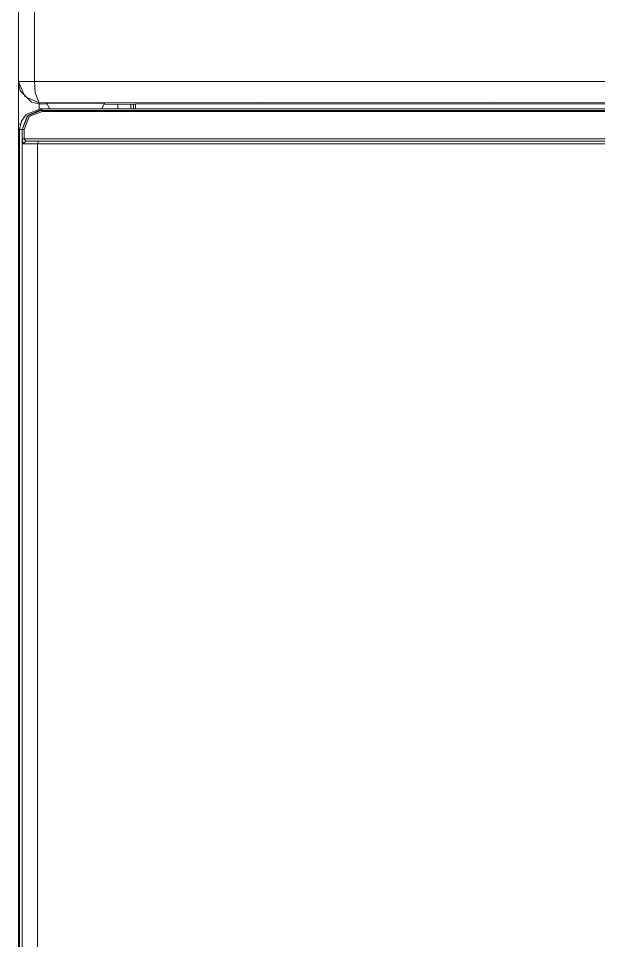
# Model space of a CAD drawing. Header units: millimetres. Extents: x 33157 to 59611, y -29750 to 1750.
# Drawn here: x 53368.53 to 53390.89, y -4448.51 to -4412.97 of the extents above; entities that cross this region are included whole.
import ezdxf

# ---------------------------------------------------------------- set-up
doc = ezdxf.new("R2010")
doc.units = ezdxf.units.MM
doc.layers.add('layer 1', color=7, linetype='Continuous', lineweight=18)

msp = doc.modelspace()

# ---------------------------------------------------------------- linework, layer by layer
at = {"layer": 'layer 1', "lineweight": 9}
for p, q in [((53368.534, -4351.058), (53368.534, -4515.466)), ((53369.15, -4351.058), (53369.15, -4415.409)), ((53369.328, -4416.222), (53369.328, -4416.46)), ((53372.366, -4416.282), (53372.366, -4416.46)), ((53372.862, -4416.282), (53372.862, -4416.46)), ((53372.961, -4416.282), (53372.961, -4416.46)), ((53373.041, -4416.262), (53373.041, -4416.46)), ((53369.448, -4416.52), (53369.448, -4416.559)), ((53368.574, -4417.254), (53368.574, -4472.459)), ((53368.673, -4417.254), (53368.673, -4477.954)), ((53368.673, -4417.254), (53368.673, -4417.611)), ((53368.753, -4417.254), (53368.753, -4417.611)), ((53369.269, -4417.809), (53369.269, -4477.954))]:
    msp.add_line(p, q, dxfattribs=at)
for points in [[(53369.15, -4415.409), (53369.15, -4415.409), (53368.534, -4415.409), (53368.534, -4415.409)], [(53368.594, -4415.766), (53368.594, -4415.766), (53368.534, -4415.448), (53368.534, -4415.448)], [(53369.15, -4415.409), (53369.15, -4415.409), (53386.639, -4415.409), (53386.639, -4415.409)], [(53386.639, -4415.409), (53386.639, -4415.409), (53404.148, -4415.409), (53404.148, -4415.409)], [(53368.594, -4415.766), (53368.594, -4415.766), (53369.031, -4416.202), (53369.031, -4416.202)], [(53369.328, -4416.262), (53369.328, -4416.262), (53369.031, -4416.202), (53369.031, -4416.202)], [(53386.639, -4416.202), (53386.639, -4416.202), (53369.328, -4416.222), (53369.328, -4416.222)], [(53369.626, -4416.262), (53369.626, -4416.262), (53369.328, -4416.262), (53369.328, -4416.262)], [(53371.849, -4416.242), (53371.849, -4416.242), (53369.626, -4416.242), (53369.626, -4416.242)], [(53369.626, -4416.242), (53369.626, -4416.242), (53369.725, -4416.46), (53369.725, -4416.46)], [(53371.75, -4416.46), (53371.75, -4416.46), (53371.849, -4416.242), (53371.849, -4416.242)], [(53371.849, -4416.282), (53371.849, -4416.282), (53373.041, -4416.282), (53373.041, -4416.282)], [(53403.949, -4416.262), (53403.949, -4416.262), (53373.041, -4416.262), (53373.041, -4416.262)], [(53403.949, -4416.222), (53403.949, -4416.222), (53386.639, -4416.202), (53386.639, -4416.202)], [(53369.368, -4416.46), (53369.368, -4416.46), (53368.832, -4416.678), (53368.832, -4416.678)], [(53369.368, -4416.46), (53369.368, -4416.46), (53403.929, -4416.46), (53403.929, -4416.46)], [(53369.448, -4416.52), (53369.448, -4416.52), (53403.83, -4416.52), (53403.83, -4416.52)], [(53403.83, -4416.559), (53403.83, -4416.559), (53369.448, -4416.559), (53369.448, -4416.559)], [(53369.408, -4416.52), (53369.408, -4416.52), (53369.388, -4416.52), (53369.388, -4416.52)], [(53369.408, -4416.52), (53369.408, -4416.52), (53369.428, -4416.48), (53369.428, -4416.48)], [(53369.408, -4416.52), (53369.408, -4416.52), (53369.448, -4416.52), (53369.448, -4416.52)], [(53369.428, -4416.48), (53369.428, -4416.48), (53369.467, -4416.46), (53369.467, -4416.46)], [(53368.534, -4417.055), (53368.534, -4417.055), (53368.614, -4417.055), (53368.614, -4417.055)], [(53368.574, -4417.254), (53368.574, -4417.254), (53368.753, -4417.254), (53368.753, -4417.254)], [(53368.753, -4417.611), (53368.753, -4417.611), (53404.604, -4417.611), (53404.604, -4417.611)], [(53368.812, -4417.71), (53368.812, -4417.71), (53404.466, -4417.71), (53404.466, -4417.71)], [(53368.673, -4417.611), (53368.673, -4417.611), (53368.713, -4417.809), (53368.713, -4417.809)], [(53368.673, -4417.611), (53368.673, -4417.611), (53368.753, -4417.611), (53368.753, -4417.611)], [(53368.812, -4417.71), (53368.812, -4417.71), (53368.713, -4417.809), (53368.713, -4417.809)], [(53368.753, -4417.611), (53368.753, -4417.611), (53368.812, -4417.71), (53368.812, -4417.71)], [(53369.309, -4417.71), (53369.309, -4417.71), (53369.269, -4417.809), (53369.269, -4417.809)], [(53368.713, -4417.809), (53368.713, -4417.809), (53404.565, -4417.809), (53404.565, -4417.809)]]:
    msp.add_open_spline(points, degree=3, dxfattribs=at)
for points, knots in [([(53368.534, -4415.409), (53368.534, -4415.409), (53368.773, -4415.984), (53368.773, -4415.984), (53368.773, -4415.984), (53369.328, -4416.222), (53369.328, -4416.222)], [0, 0, 0, 0, 173864.464322, 173864.464322, 173864.464322, 347728.928643, 347728.928643, 347728.928643, 347728.928643]), ([(53369.328, -4416.222), (53369.328, -4416.222), (53369.17, -4415.845), (53369.17, -4415.845), (53369.17, -4415.845), (53369.15, -4415.409), (53369.15, -4415.409)], [0, 0, 0, 0, 173865.907916, 173865.907916, 173865.907916, 347731.815832, 347731.815832, 347731.815832, 347731.815832]), ([(53368.574, -4417.254), (53368.574, -4417.254), (53368.653, -4416.936), (53368.653, -4416.936), (53368.653, -4416.936), (53368.832, -4416.678), (53368.832, -4416.678)], [0, 0, 0, 0, 173866.294887, 173866.294887, 173866.294887, 347732.589774, 347732.589774, 347732.589774, 347732.589774]), ([(53369.467, -4416.46), (53369.467, -4416.46), (53368.912, -4416.698), (53368.912, -4416.698), (53368.912, -4416.698), (53368.673, -4417.254), (53368.673, -4417.254)], [0, 0, 0, 0, 173866.343212, 173866.343212, 173866.343212, 347732.686425, 347732.686425, 347732.686425, 347732.686425]), ([(53368.673, -4417.254), (53368.673, -4417.254), (53368.872, -4416.738), (53368.872, -4416.738), (53368.872, -4416.738), (53369.388, -4416.52), (53369.388, -4416.52)], [0, 0, 0, 0, 173866.66566, 173866.66566, 173866.66566, 347733.33132, 347733.33132, 347733.33132, 347733.33132]), ([(53369.448, -4416.559), (53369.448, -4416.559), (53368.951, -4416.758), (53368.951, -4416.758), (53368.951, -4416.758), (53368.753, -4417.254), (53368.753, -4417.254)], [0, 0, 0, 0, 173866.651205, 173866.651205, 173866.651205, 347733.302409, 347733.302409, 347733.302409, 347733.302409])]:
    msp.add_open_spline(points, degree=3, knots=knots, dxfattribs=at)

doc.saveas('drawing.dxf')
